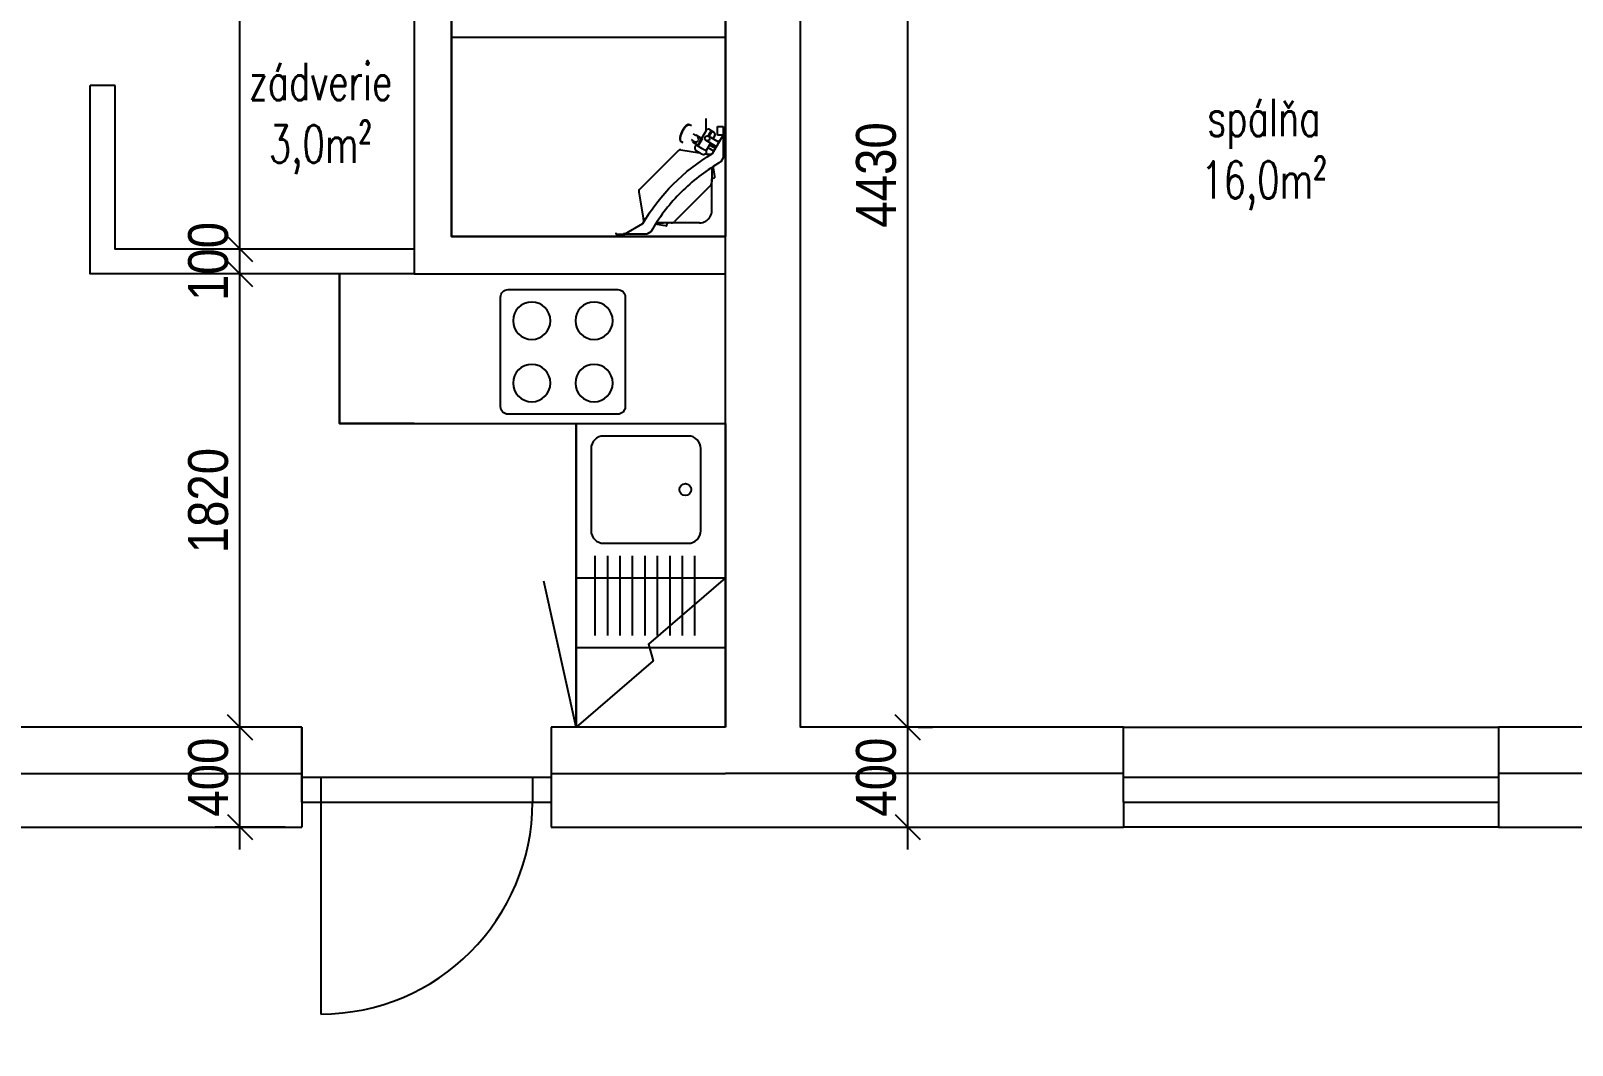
# Model space of a CAD drawing. Header units: millimetres. Extents: x 465413 to 965836, y 2516576 to 3795663.
# Drawn here: x 863874 to 870059, y 2790737 to 2794805 of the extents above; entities that cross this region are included whole.
import ezdxf

# ---------------------------------------------------------------- set-up
doc = ezdxf.new("R2010")
doc.units = ezdxf.units.MM
for name, color, linetype in [('DIM_100', 64, 'Continuous'), ('DVE_REZ', 1, 'Continuous'), ('KOTY', 96, 'Continuous'), ('MUR-POH', 64, 'Continuous'), ('MUR_POH', 64, 'Continuous'), ('MUR_REZ', 3, 'Continuous'), ('NAB_MOB', 1, 'Continuous'), ('PLO_LIN', 6, 'Continuous'), ('SAN-POH', 151, 'Continuous'), ('SAN_POH', 151, 'Continuous')]:
    doc.layers.add(name, color=color, linetype=linetype)
doc.styles.add('ROMANS', font='arial.ttf', dxfattribs={"width": 0.85})
doc.styles.add('SIMPLEX', font='SIMPLEX.SHX', dxfattribs={"width": 0.7})
doc.dimstyles.new('PAJO1-studia', dxfattribs={"dimtxt": 160, "dimasz": 100, "dimexe": 100, "dimexo": 250, "dimgap": 45, "dimtad": 1, "dimdec": 0, "dimrnd": 5, "dimtxsty": 'ROMANS', "dimblk": 'OBLIQUE', "dimcen": 200, "dimdle": 90, "dimadec": 0, "dimazin": 0, "dimtfac": 1, "dimtdec": 0, "dimtmove": 1, "dimatfit": 3, "dimfxl": 1, "dimarcsym": 0})

# ---------------------------------------------------------------- blocks, each defined once
blk = doc.blocks.new('HFHF')
at = {"layer": 'NAB_MOB', "linetype": 'Continuous'}
for p, q in [((434854.8, -333061.4), (434854.8, -333501.4)), ((435324.8, -333031.4), (434884.8, -333031.4)), ((435354.8, -333501.4), (435354.8, -333061.4)), ((434884.8, -333531.4), (435324.8, -333531.4))]:
    blk.add_line(p, q, dxfattribs=at)
for centre in [(434979.8, -333156.4), (435229.8, -333156.4), (434979.8, -333406.4), (435229.8, -333406.4)]:
    blk.add_circle(centre, 75, dxfattribs=at)
for centre, start, end in [((434884.8, -333061.4), 90, 180), ((435324.8, -333061.4), 0, 90), ((434884.8, -333501.4), 180, 270), ((435324.8, -333501.4), 270, 0)]:
    blk.add_arc(centre, 30, start, end, dxfattribs=at)
blk = doc.blocks.new('chlad')
at = {"layer": 'SAN_POH', "ltscale": 0.01}
for points in [[(45165597.1, -2791741.4), (45166197.1, -2791741.4), (45166197.1, -2791141.4), (45165597.1, -2791141.4), (45165597.1, -2791741.4)], [(45165597.1, -2791141.4), (45165906.9, -2791407.6), (45165887.4, -2791475.3), (45166197.1, -2791741.4)], [(45166197.1, -2791741.5), (45166327.3, -2791155.8)]]:
    blk.add_lwpolyline(points, dxfattribs=at)
blk = doc.blocks.new('drez')
at = {"layer": 'SAN_POH', "linetype": 'Continuous'}
for p, q in [((45166197.1, -2789666.6), (45167097.1, -2789666.6)), ((45166197.1, -2790266.6), (45166197.1, -2789666.6)), ((45167097.1, -2789666.6), (45167097.1, -2790266.6)), ((45167047.1, -2789789.8), (45166727.1, -2789789.8)), ((45167047.1, -2789839.8), (45166727.1, -2789839.8)), ((45167047.1, -2789889.8), (45166727.1, -2789889.8)), ((45167047.1, -2789939.8), (45166727.1, -2789939.8)), ((45167047.1, -2789989.8), (45166727.1, -2789989.8)), ((45167047.1, -2790039.8), (45166727.1, -2790039.8)), ((45167047.1, -2790089.8), (45166727.1, -2790089.8)), ((45167047.1, -2790139.8), (45166727.1, -2790139.8)), ((45167047.1, -2790189.8), (45166727.1, -2790189.8)), ((45167097.1, -2790266.6), (45166197.1, -2790266.6))]:
    blk.add_line(p, q, dxfattribs=at)
blk.add_lwpolyline([(45166297.1, -2790206.6), (45166627.1, -2790206.6, 0.414214), (45166677.1, -2790156.6), (45166677.1, -2789816.6, 0.414214), (45166627.1, -2789766.6), (45166297.1, -2789766.6, 0.414214), (45166247.1, -2789816.6), (45166247.1, -2790156.6, 0.414214)], format="xyb", close=True, dxfattribs=at)
blk.add_circle((45166462.1, -2789828.3), 24, dxfattribs=at)
blk = doc.blocks.new('_OBLIQUE')
at = {"color": 0, "linetype": 'ByBlock'}
blk.add_line((-0.5, -0.5), (0.5, 0.5), dxfattribs=at)
blk = doc.blocks.new('*D448')
at = {"layer": 'Defpoints', "color": 0}
for p in [(860232.3, 2791611.8), (878704.8, 2789012.8), (860232.3, 2788091.8)]:
    blk.add_point(p, dxfattribs=at)
at = {"layer": 'PLO_LIN', "color": 0, "lineweight": -2}
for p, q in [((860232.3, 2791361.8), (860232.3, 2787991.8)), ((878704.8, 2788762.8), (878704.8, 2787991.8)), ((878794.8, 2788091.8), (860142.3, 2788091.8))]:
    blk.add_line(p, q, dxfattribs=at)
at = {"layer": 'PLO_LIN', "color": 0, "lineweight": -2, "xscale": 100, "yscale": 100, "zscale": 100, "rotation": 180}
blk.add_blockref('_OBLIQUE', (860232.3, 2788091.8), dxfattribs=at)
at = {"layer": 'PLO_LIN', "color": 0, "lineweight": -2, "xscale": 100, "yscale": 100, "zscale": 100}
blk.add_blockref('_OBLIQUE', (878704.8, 2788091.8), dxfattribs=at)
at = {"layer": 'PLO_LIN', "color": 0, "insert": (869468.6, 2788218.5), "char_height": 160, "attachment_point": 5, "style": 'ROMANS'}
blk.add_mtext('18470', dxfattribs=at)
blk = doc.blocks.new('*D504')
at = {"layer": 'Defpoints', "color": 0}
for p in [(867183.8, 2792011.8), (867392.5, 2792011.8), (867183.8, 2791611.8)]:
    blk.add_point(p, dxfattribs=at)
at = {"layer": 'PLO_LIN', "color": 0, "lineweight": -2}
for p, q in [((867392.5, 2791521.8), (867392.5, 2792101.8)), ((867433.8, 2792011.8), (867492.5, 2792011.8)), ((867433.8, 2791611.8), (867492.5, 2791611.8))]:
    blk.add_line(p, q, dxfattribs=at)
at = {"layer": 'PLO_LIN', "color": 0, "lineweight": -2, "xscale": 100, "yscale": 100, "zscale": 100}
for p, rotation in [((867392.5, 2792011.8), 90), ((867392.5, 2791611.8), 270)]:
    blk.add_blockref('_OBLIQUE', p, dxfattribs=dict(at, rotation=rotation))
at = {"layer": 'PLO_LIN', "color": 0, "insert": (867265.9, 2791811.8), "char_height": 160, "attachment_point": 5, "rotation": 90, "style": 'ROMANS'}
blk.add_mtext('400', dxfattribs=at)
blk = doc.blocks.new('*D505')
at = {"layer": 'Defpoints', "color": 0}
for p in [(867392.5, 2796442.2), (868258.2, 2796442.2), (867183.8, 2792011.8)]:
    blk.add_point(p, dxfattribs=at)
at = {"layer": 'PLO_LIN', "color": 0, "lineweight": -2}
for p, q in [((867392.5, 2791921.8), (867392.5, 2796532.2)), ((868008.2, 2796442.2), (867292.5, 2796442.2)), ((867433.8, 2792011.8), (867492.5, 2792011.8))]:
    blk.add_line(p, q, dxfattribs=at)
at = {"layer": 'PLO_LIN', "color": 0, "lineweight": -2, "xscale": 100, "yscale": 100, "zscale": 100}
for p, rotation in [((867392.5, 2796442.2), 90), ((867392.5, 2792011.8), 270)]:
    blk.add_blockref('_OBLIQUE', p, dxfattribs=dict(at, rotation=rotation))
at = {"layer": 'PLO_LIN', "color": 0, "insert": (867265.9, 2794227), "char_height": 160, "attachment_point": 5, "rotation": 90, "style": 'ROMANS'}
blk.add_mtext('4430', dxfattribs=at)
blk = doc.blocks.new('*D507')
at = {"layer": 'Defpoints', "color": 0}
for p in [(864712.6, 2792011.8), (865144.3, 2792011.8), (865144.3, 2791611.8)]:
    blk.add_point(p, dxfattribs=at)
at = {"layer": 'PLO_LIN', "color": 0, "lineweight": -2}
for p, q in [((864712.6, 2791521.8), (864712.6, 2792101.8)), ((864894.3, 2792011.8), (864612.6, 2792011.8)), ((864894.3, 2791611.8), (864612.6, 2791611.8))]:
    blk.add_line(p, q, dxfattribs=at)
at = {"layer": 'PLO_LIN', "color": 0, "lineweight": -2, "xscale": 100, "yscale": 100, "zscale": 100}
for p, rotation in [((864712.6, 2792011.8), 90), ((864712.6, 2791611.8), 270)]:
    blk.add_blockref('_OBLIQUE', p, dxfattribs=dict(at, rotation=rotation))
at = {"layer": 'PLO_LIN', "color": 0, "insert": (864585.9, 2791811.8), "char_height": 160, "attachment_point": 5, "rotation": 90, "style": 'ROMANS'}
blk.add_mtext('400', dxfattribs=at)
blk = doc.blocks.new('*D508')
at = {"layer": 'Defpoints', "color": 0}
for p in [(864712.6, 2793829.8), (864944.3, 2793829.8), (865144.3, 2792011.8)]:
    blk.add_point(p, dxfattribs=at)
at = {"layer": 'PLO_LIN', "color": 0, "lineweight": -2}
for p, q in [((864712.6, 2791921.8), (864712.6, 2793919.8)), ((864694.3, 2793829.8), (864612.6, 2793829.8)), ((864894.3, 2792011.8), (864612.6, 2792011.8))]:
    blk.add_line(p, q, dxfattribs=at)
at = {"layer": 'PLO_LIN', "color": 0, "lineweight": -2, "xscale": 100, "yscale": 100, "zscale": 100}
for p, rotation in [((864712.6, 2793829.8), 90), ((864712.6, 2792011.8), 270)]:
    blk.add_blockref('_OBLIQUE', p, dxfattribs=dict(at, rotation=rotation))
at = {"layer": 'PLO_LIN', "color": 0, "insert": (864585.9, 2792920.8), "char_height": 160, "attachment_point": 5, "rotation": 90, "style": 'ROMANS'}
blk.add_mtext('1820', dxfattribs=at)
blk = doc.blocks.new('*D509')
at = {"layer": 'Defpoints', "color": 0}
for p in [(864712.6, 2793929.8), (864944.3, 2793929.8), (864944.3, 2793829.8)]:
    blk.add_point(p, dxfattribs=at)
at = {"layer": 'PLO_LIN', "color": 0, "lineweight": -2}
for p, q in [((864712.6, 2793739.8), (864712.6, 2794019.8)), ((864694.3, 2793929.8), (864612.6, 2793929.8)), ((864694.3, 2793829.8), (864612.6, 2793829.8))]:
    blk.add_line(p, q, dxfattribs=at)
at = {"layer": 'PLO_LIN', "color": 0, "lineweight": -2, "xscale": 100, "yscale": 100, "zscale": 100}
for p, rotation in [((864712.6, 2793929.8), 90), ((864712.6, 2793829.8), 270)]:
    blk.add_blockref('_OBLIQUE', p, dxfattribs=dict(at, rotation=rotation))
at = {"layer": 'PLO_LIN', "color": 0, "insert": (864585.9, 2793879.8), "char_height": 160, "attachment_point": 5, "rotation": 90, "style": 'ROMANS'}
blk.add_mtext('100', dxfattribs=at)
blk = doc.blocks.new('*D510')
at = {"layer": 'Defpoints', "color": 0}
for p in [(864486.1, 2796442.2), (864712.6, 2796442.2), (864944.3, 2793929.8)]:
    blk.add_point(p, dxfattribs=at)
at = {"layer": 'PLO_LIN', "color": 0, "lineweight": -2}
for p, q in [((864712.6, 2793839.8), (864712.6, 2796532.2)), ((864736.1, 2796442.2), (864812.6, 2796442.2)), ((864694.3, 2793929.8), (864612.6, 2793929.8))]:
    blk.add_line(p, q, dxfattribs=at)
at = {"layer": 'PLO_LIN', "color": 0, "lineweight": -2, "xscale": 100, "yscale": 100, "zscale": 100}
for p, rotation in [((864712.6, 2796442.2), 90), ((864712.6, 2793929.8), 270)]:
    blk.add_blockref('_OBLIQUE', p, dxfattribs=dict(at, rotation=rotation))
at = {"layer": 'PLO_LIN', "color": 0, "insert": (864585.9, 2795186), "char_height": 160, "attachment_point": 5, "rotation": 90, "style": 'ROMANS'}
blk.add_mtext('2510', dxfattribs=at)

msp = doc.modelspace()

# ---------------------------------------------------------------- linework, layer by layer
at = {"layer": 'DVE_REZ', "linetype": 'ByBlock'}
for points in [[(864961.7, 2791811.8), (865961.7, 2791811.8)], [(865036.7, 2791811.8), (865036.7, 2791711.8)], [(865886.7, 2791811.8), (865886.7, 2791711.8)], [(864961.7, 2791711.8), (865961.7, 2791711.8)], [(865036.7, 2791711.8), (865036.7, 2790861.8)]]:
    msp.add_lwpolyline(points, dxfattribs=at)
msp.add_arc((865036.7, 2791711.8), 850, 270, 0, dxfattribs=at)
at = {"layer": 'MUR_POH'}
for p, q in [((862937.1, 2791826.8), (864961.7, 2791826.8)), ((868258.2, 2791826.8), (866661.7, 2791826.8))]:
    msp.add_line(p, q, dxfattribs=at)
at = {"layer": 'MUR_POH', "flags": 128}
for points in [[(865111.7, 2793829.8), (865111.7, 2793229.8), (866061.7, 2793229.8), (866061.7, 2792011.8)], [(865411.7, 2793229.8), (865111.7, 2793229.8), (865111.7, 2793829.8)], [(868258.2, 2792011.8), (869762.9, 2792011.8)], [(865961.7, 2791826.8), (866661.7, 2791826.8)], [(871537, 2791826.8), (869762.9, 2791826.8)], [(869762.9, 2791611.8), (868258.2, 2791611.8)]]:
    msp.add_lwpolyline(points, dxfattribs=at)
at = {"layer": 'MUR_REZ'}
for p, q in [((866661.7, 2792011.8), (866661.7, 2796442.2)), ((864961.7, 2792011.8), (862937.1, 2792011.8)), ((866661.7, 2792011.8), (865961.7, 2792011.8)), ((862937.1, 2791611.8), (864961.7, 2791611.8)), ((865961.7, 2791611.8), (868258.2, 2791611.8)), ((869762.9, 2791611.8), (871537, 2791611.8))]:
    msp.add_line(p, q, dxfattribs=at)
at = {"layer": 'MUR_REZ', "flags": 128}
for points in [[(868258.2, 2792011.8), (866961.7, 2792011.8), (866961.7, 2796442.2), (868258.2, 2796442.2)], [(865411.7, 2795013.3), (865411.7, 2793829.8), (866661.7, 2793829.8)], [(865561.7, 2795013.3), (865561.7, 2793979.8), (866661.7, 2793979.8)], [(865411.7, 2793829.8), (864111.7, 2793829.8), (864111.7, 2794586)], [(864211.7, 2794586), (864111.7, 2794586)], [(865411.7, 2793929.8), (864211.7, 2793929.8), (864211.7, 2794586)], [(865411.7, 2793929.8), (864211.7, 2793929.8)], [(864961.7, 2791711.8), (864961.7, 2792011.8)], [(865961.7, 2792011.8), (865961.7, 2791711.8)], [(868258.2, 2791711.8), (868258.2, 2792011.8)], [(871537, 2792011.8), (869762.9, 2792011.8)], [(869762.9, 2792011.8), (869762.9, 2791711.8)], [(864961.7, 2791711.8), (864961.7, 2791611.8)], [(865961.7, 2791711.8), (865961.7, 2791611.8)], [(868258.2, 2791711.8), (868258.2, 2791611.8)], [(869762.9, 2791711.8), (869762.9, 2791611.8)]]:
    msp.add_lwpolyline(points, dxfattribs=at)
at = {"layer": 'MUR_REZ'}
msp.add_lwpolyline([(864961.7, 2792011.8), (864961.7, 2791711.8)], dxfattribs=at)
at = {"layer": 'PLO_LIN', "color": 252}
msp.add_lwpolyline([(865561.7, 2793979.8), (865561.7, 2796442.2), (866661.7, 2796442.2), (866661.7, 2793979.8)], close=True, dxfattribs=at)
at = {"layer": 'SAN-POH'}
for p, q in [((866516.1, 2794427.8), (866516.1, 2794427.8)), ((866522.6, 2794424.7), (866516.1, 2794427.8)), ((866524.3, 2794423.8), (866522.6, 2794424.7)), ((866582.1, 2794453.3), (866582.1, 2794403.9)), ((866629.7, 2794420.8), (866634.7, 2794420.8)), ((866629.7, 2794385.8), (866629.7, 2794420.8)), ((866634.7, 2794420.8), (866646.7, 2794420.8)), ((866646.7, 2794420.8), (866651.7, 2794420.8)), ((866651.7, 2794420.8), (866651.7, 2794385.8)), ((866483.4, 2794360.7), (866483.7, 2794360.6)), ((866483.7, 2794360.6), (866490.2, 2794357.5)), ((866530.6, 2794363.7), (866528.3, 2794359.8)), ((866528.3, 2794359.8), (866550.5, 2794347)), ((866537.1, 2794360.2), (866541.1, 2794358)), ((866543.3, 2794385.8), (866542.6, 2794384.5)), ((866565.5, 2794372.9), (866543.3, 2794385.8)), ((866565.5, 2794372.9), (866550.5, 2794347)), ((866567.5, 2794371.8), (866552.5, 2794345.9)), ((866583, 2794405.5), (866564.5, 2794373.5)), ((866567.5, 2794371.8), (866565.5, 2794372.9)), ((866621.2, 2794343), (866583, 2794365.1)), ((866600.5, 2794354.9), (866583.1, 2794324.7)), ((866591.4, 2794383.1), (866600.1, 2794398.3)), ((866631.2, 2794360.3), (866593, 2794382.4)), ((866603.2, 2794396.5), (866594.5, 2794381.5)), ((866596.7, 2794409.2), (866614.4, 2794399)), ((866603.7, 2794404.5), (866600.1, 2794398.3)), ((866606.8, 2794402.7), (866603.2, 2794396.5)), ((866606.8, 2794402.7), (866603.7, 2794404.5)), ((866609.4, 2794312.5), (866651.7, 2794385.8)), ((866618.1, 2794385.3), (866610.5, 2794372.3)), ((866634.7, 2794385.8), (866629.7, 2794385.8)), ((866646.7, 2794385.8), (866634.7, 2794385.8)), ((866651.7, 2794385.8), (866646.7, 2794385.8)), ((866651.7, 2794385.8), (866651.7, 2794295.8)), ((866473.1, 2794325.4), (866316.1, 2794168.5)), ((866481.8, 2794328.2), (866557.1, 2794316)), ((866549.5, 2794347.5), (866548, 2794344.9)), ((866548, 2794344.9), (866565.5, 2794334.8)), ((866550.5, 2794347), (866552.5, 2794345.9)), ((866565.5, 2794334.8), (866583.1, 2794324.7)), ((866580.6, 2794312.1), (866588.3, 2794310.9)), ((866582.1, 2794313.1), (866582.1, 2794311.9)), ((866590.1, 2794300.6), (866586.7, 2794301)), ((866586.7, 2794301), (866590.2, 2794300.7)), ((866600.1, 2794308.9), (866588.3, 2794310.9)), ((866590.1, 2794337), (866615.4, 2794322.9)), ((866621.4, 2794333.3), (866596.1, 2794347.4)), ((866602.8, 2794308.5), (866600.1, 2794308.9)), ((866651.7, 2794295.8), (866642.5, 2794279.9)), ((866606.7, 2794257.8), (866606.7, 2794198.7)), ((866617.1, 2794230), (866611.7, 2794261)), ((866618.9, 2794220.2), (866617.1, 2794230)), ((866642.5, 2794279.9), (866632.5, 2794273.9)), ((866600.9, 2794184.5), (866457, 2794040.7)), ((866606.7, 2794209.1), (866606.7, 2794209.2)), ((866606.7, 2794198.7), (866606.7, 2794209.2)), ((866606.7, 2794209.1), (866606.7, 2794209.1)), ((866606.7, 2794209.1), (866606.7, 2794209.1)), ((866606.7, 2794209.1), (866606.7, 2794209.1)), ((866606.7, 2794084.8), (866606.7, 2794198.7)), ((866313.3, 2794159.8), (866330.7, 2794053.2)), ((866330.7, 2794053.2), (866332.6, 2794041.5)), ((866340.9, 2794051.4), (866340.6, 2794054.8)), ((866340.6, 2794054.8), (866340.9, 2794051.4)), ((866220.7, 2793994.8), (866220.7, 2793989.8)), ((866220.7, 2793989.8), (866255.7, 2793989.8)), ((866255.7, 2793989.8), (866329, 2794032.1)), ((866255.7, 2793989.8), (866255.7, 2793994.8)), ((866345.7, 2793989.8), (866255.7, 2793989.8)), ((866333, 2794038.8), (866332.6, 2794041.5)), ((866361.7, 2793999), (866345.7, 2793989.8)), ((866367.7, 2794009.1), (866361.7, 2793999)), ((866411.5, 2794024.4), (866380.5, 2794029.9)), ((866383.7, 2794034.8), (866412.4, 2794034.8)), ((866442.9, 2794034.8), (866383.7, 2794034.8)), ((866421.4, 2794022.7), (866411.5, 2794024.4)), ((866421.4, 2794022.7), (866421.4, 2794022.7)), ((866432.4, 2794034.8), (866432.3, 2794034.8)), ((866432.4, 2794034.8), (866432.4, 2794034.8)), ((866432.4, 2794034.8), (866432.4, 2794034.8)), ((866432.4, 2794034.8), (866432.4, 2794034.8)), ((866432.4, 2794034.8), (866432.4, 2794034.8)), ((866442.9, 2794034.8), (866432.4, 2794034.8)), ((866556.7, 2794034.8), (866432.4, 2794034.8))]:
    msp.add_line(p, q, dxfattribs=at)
at = {"layer": 'SAN-POH', "flags": 128}
msp.add_lwpolyline([(865561.7, 2794779.8), (866661.7, 2794779.8)], dxfattribs=at)
at = {"layer": 'SAN-POH'}
for points in [[(868258.2, 2791811.8), (869762.9, 2791811.8)], [(868258.2, 2791711.8), (869762.9, 2791711.8)]]:
    msp.add_lwpolyline(points, dxfattribs=at)
msp.add_circle((866588, 2794373.7), 10, dxfattribs=at)
for centre, radius, start, end in [((866590.5, 2794463.7), 116.6, 234.57632, 239.33983), ((866540.8, 2794369.4), 11.4, 211.18119, 239.96963), ((866591.7, 2794400.5), 10, 88.38909, 150.00001), ((866591.7, 2794400.5), 10, 60.00023, 88.3891), ((866609.4, 2794390.3), 10, 330.00092, 60.00116), ((866635.6, 2794357.8), 5, 59.99986, 150.00015), ((866480.2, 2794318.4), 10, 80.73341, 134.99958), ((866625.6, 2794340.5), 5, 150.00109, 240), ((866323.2, 2794161.4), 10, 135.00004, 189.2668), ((866586.7, 2794198.7), 20, 315, 0), ((866556.7, 2794084.8), 50, 300.6051, 310.41387), ((866556.7, 2794084.8), 50, 310.41412, 319.5859), ((866556.7, 2794084.8), 50, 319.58603, 329.39492), ((866556.7, 2794084.8), 50, 329.39511, 359.99996), ((866442.9, 2794054.8), 20, 270.00132, 315.00005), ((866556.7, 2794084.8), 50, 270.00004, 300.60489)]:
    msp.add_arc(centre, radius, start, end, dxfattribs=at)
for points, knots in [([(866516.1, 2794427.8), (866515.1, 2794428.3), (866512.8, 2794428.9), (866509.1, 2794428.4), (866505.3, 2794426.7), (866501.3, 2794423.7), (866497.3, 2794419.5), (866493.2, 2794414.3), (866489.3, 2794408.2), (866485.7, 2794401.5), (866482.6, 2794394.5), (866480.2, 2794387.7), (866478.6, 2794381.2), (866477.7, 2794375.3), (866477.8, 2794370.3), (866478.7, 2794366.1), (866480.5, 2794362.8), (866482.4, 2794361.3), (866483.4, 2794360.7)], [0, 0, 0, 0, 3.397036, 6.993949, 11.051728, 15.912041, 21.723997, 28.424944, 35.837787, 43.455276, 51.217864, 58.560839, 65.344161, 71.299533, 76.234342, 80.377266, 84.022736, 87.423616, 87.423616, 87.423616, 87.423616]), ([(866542.6, 2794384.5), (866542.3, 2794384.7), (866541.6, 2794385.1), (866540.1, 2794385.9), (866536.9, 2794387.6), (866534.1, 2794389), (866532.1, 2794390)], [0, 0, 0, 0, 1.168265, 2.459688, 5.186268, 11.859469, 11.859469, 11.859469, 11.859469]), ([(866548, 2794344.9), (866547.4, 2794345.3), (866545.9, 2794345.6), (866543.6, 2794345.2), (866541.4, 2794344.1), (866539.7, 2794342.4), (866538.8, 2794340.3), (866538.4, 2794337.6), (866538.4, 2794334.9), (866538.5, 2794332.9), (866538.5, 2794331.6), (866538.7, 2794330.6), (866539.2, 2794329.3), (866540.1, 2794328), (866541.4, 2794326.6), (866544, 2794324.3), (866548.7, 2794321), (866552.8, 2794318.4), (866555.2, 2794317)], [0, 0, 0, 0, 2.063423, 4.518951, 7.04831, 9.401972, 11.427995, 13.854574, 17.498243, 19.493116, 20.037821, 21.2238, 22.606269, 24.173429, 26.070181, 28.391719, 34.575466, 43.067299, 43.067299, 43.067299, 43.067299]), ([(866555.2, 2794317), (866557.7, 2794315.6), (866562, 2794313.3), (866567.2, 2794310.9), (866570.5, 2794309.8), (866572.4, 2794309.4), (866574, 2794309.2), (866575.4, 2794309.4), (866576.3, 2794309.8), (866577.4, 2794310.4), (866579.2, 2794311.4), (866581.6, 2794312.7), (866583.7, 2794314.4), (866585.1, 2794316.2), (866585.7, 2794318.5), (866585.5, 2794321), (866584.7, 2794323.2), (866583.7, 2794324.4), (866583.1, 2794324.7)], [0, 0, 0, 0, 8.491832, 14.675579, 16.997117, 18.893869, 20.46103, 21.844807, 23.029477, 23.574182, 25.569055, 29.212724, 31.64034, 33.665906, 36.019002, 38.549224, 41.004352, 43.0673, 43.0673, 43.0673, 43.0673]), ([(866606.7, 2794209.7), (866606.7, 2794210), (866606.8, 2794210.7), (866607.1, 2794211.7), (866607.7, 2794212.4), (866608.9, 2794213.3), (866611.3, 2794214.2), (866613.9, 2794214.8), (866616.1, 2794215.5), (866617.2, 2794216), (866618.1, 2794216.6), (866618.7, 2794217.2), (866619, 2794218.1), (866619.1, 2794219.1), (866618.9, 2794219.8), (866618.9, 2794220.2)], [0, 0, 0, 0, 1.114926, 2.042343, 2.975558, 4.034831, 6.309803, 10.643476, 12.055061, 13.289111, 14.276011, 15.141711, 15.969376, 16.86572, 18.120926, 18.120926, 18.120926, 18.120926]), ([(866421.4, 2794022.7), (866421.8, 2794022.6), (866422.5, 2794022.5), (866423.5, 2794022.5), (866424.3, 2794022.8), (866425, 2794023.5), (866425.5, 2794024.3), (866426, 2794025.4), (866426.7, 2794027.6), (866427.3, 2794030.3), (866428.3, 2794032.6), (866429.1, 2794033.8), (866429.9, 2794034.4), (866430.8, 2794034.8), (866431.5, 2794034.8), (866431.9, 2794034.8)], [0, 0, 0, 0, 1.216765, 2.109655, 2.925632, 3.798729, 4.793252, 6.011809, 7.423394, 11.757067, 14.032039, 15.090773, 16.032553, 16.968267, 18.066861, 18.066861, 18.066861, 18.066861])]:
    msp.add_open_spline(points, degree=3, knots=knots, dxfattribs=at)
for points, weights in [([(866489.1, 2794400.6), (866504.9, 2794432.6), (866515.9, 2794427.9)], [1, 0.716259694274, 0.982266230892]), ([(866483.4, 2794360.8), (866472.5, 2794367.2), (866489.1, 2794400.6)], [1, 0.707106781187, 1])]:
    msp.add_rational_spline(points, weights, degree=2, dxfattribs=at)
for points in [[(866551.1, 2794364), (866547.8, 2794358.3), (866540.6, 2794356.3), (866535.1, 2794359.5)], [(866547, 2794380.1), (866552.5, 2794376.9), (866554.4, 2794369.7), (866551.1, 2794364)], [(866329, 2794032.1), (866398.9, 2794149.2), (866492.4, 2794242.6), (866609.4, 2794312.5)], [(866632.5, 2794273.9), (866577, 2794240.7), (866527.4, 2794202.2), (866483.4, 2794158.2)], [(866483.4, 2794158.2), (866439.3, 2794114.1), (866400.8, 2794064.5), (866367.7, 2794009.1)]]:
    msp.add_open_spline(points, degree=3, dxfattribs=at)

# ---------------------------------------------------------------- block references
at = {"layer": 'KOTY', "xscale": -1, "rotation": 270}
msp.add_blockref('HFHF', (1199290.2, 2358412.4), dxfattribs=at)
msp.add_blockref('HFHF', (1199290.2, 2358412.4), dxfattribs=at)
at = {"layer": 'KOTY', "xscale": -1}
msp.add_blockref('chlad', (46032258.9, 5583753.2), dxfattribs=at)
at = {"layer": 'MUR-POH', "rotation": 270.0000200877259}
msp.add_blockref('drez', (3656312.5, 47959427.9), dxfattribs=at)

# ---------------------------------------------------------------- texts
at = {"layer": 'DIM_100', "color": 1, "char_height": 150, "attachment_point": 5, "style": 'SIMPLEX'}
for s, insert in [('{zádverie\\P3,0m²}', (865035.7, 2794453.3)), ('{spálňa\\P16,0m²}', (868821.9, 2794309))]:
    msp.add_mtext(s, dxfattribs=dict(at, insert=insert))

# ---------------------------------------------------------------- dimensions: what is measured, and where the dimension line sits
at = {"layer": 'PLO_LIN', "color": 252}
for base, p1, p2, picture, middle in [((864712.6, 2796442.2), (864944.3, 2793929.8), (864486.1, 2796442.2), '*D510', (864585.9, 2795186)), ((867392.5, 2796442.2), (867183.8, 2792011.8), (868258.2, 2796442.2), '*D505', (867265.9, 2794227)), ((864712.6, 2793829.8), (865144.3, 2792011.8), (864944.3, 2793829.8), '*D508', (864585.9, 2792920.8)), ((864712.6, 2792011.8), (865144.3, 2791611.8), (865144.3, 2792011.8), '*D507', (864585.9, 2791811.8)), ((867392.5, 2792011.8), (867183.8, 2791611.8), (867183.8, 2792011.8), '*D504', (867265.9, 2791811.8))]:
    dim = msp.add_linear_dim(base=base, p1=p1, p2=p2, angle=90, dimstyle='PAJO1-studia', dxfattribs=at)
    dim.commit()
    dim.dimension.update_dxf_attribs({"geometry": picture, "text_midpoint": middle})
dim = msp.add_linear_dim(base=(864712.6, 2793929.8), p1=(864944.3, 2793829.8), p2=(864944.3, 2793929.8), angle=90, dimstyle='PAJO1-studia', dxfattribs=at)
dim.commit()
dim.dimension.update_dxf_attribs({"geometry": '*D509', "text_midpoint": (864712.6, 2793879.8), "dimtype": 160})
dim = msp.add_linear_dim(base=(860232.3223, 2788091.7738), p1=(878704.8187, 2789012.832), p2=(860232.3223, 2791611.8151), dimstyle='PAJO1-studia', dxfattribs=at)
dim.commit()
dim.dimension.update_dxf_attribs({"geometry": '*D448', "text_midpoint": (869468.5705, 2788218.4538)})

doc.saveas('drawing.dxf')
